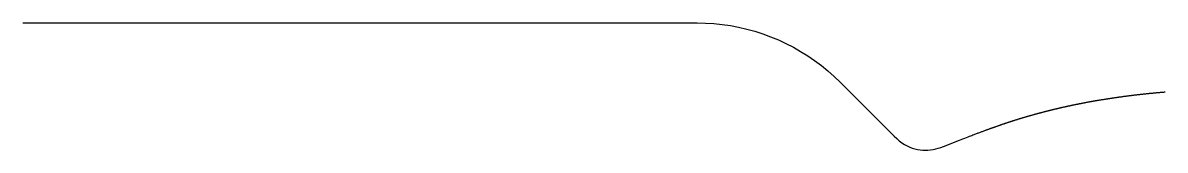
# Model space of a CAD drawing. Header units: metres. Extents: x -134 to 35, y 6 to 25.
import ezdxf

# ---------------------------------------------------------------- set-up
doc = ezdxf.new("R2010")
doc.units = ezdxf.units.M

msp = doc.modelspace()

# ---------------------------------------------------------------- linework, layer by layer
at = {"layer": 'NOZZLE_CONTOUR'}
msp.add_lwpolyline([(-134.05, 25), (-34.05, 25), (-34.05, 25), (-32.81, 24.97), (-31.57, 24.9), (-30.34, 24.77), (-29.11, 24.59), (-27.89, 24.36), (-26.68, 24.08), (-25.49, 23.75), (-24.31, 23.37), (-23.14, 22.95), (-22, 22.47), (-20.87, 21.95), (-19.77, 21.38), (-18.69, 20.77), (-17.64, 20.11), (-16.62, 19.42), (-15.62, 18.67), (-14.66, 17.89), (-13.73, 17.07), (-12.84, 16.21), (-12.84, 16.21), (-4.83, 8.21), (-4.83, 8.21), (-4.44, 7.84), (-4.06, 7.52), (-3.67, 7.23), (-3.29, 6.98), (-2.9, 6.76), (-2.52, 6.58), (-2.13, 6.44), (-1.75, 6.32), (-1.36, 6.23), (-0.98, 6.17), (-0.59, 6.14), (-0.2, 6.13), (0.18, 6.15), (0.57, 6.19), (0.95, 6.25), (1.34, 6.33), (1.72, 6.43), (2.11, 6.55), (2.49, 6.68), (2.49, 6.68), (4.89, 7.61), (5.34, 7.79), (5.67, 7.92), (5.93, 8.02), (6.16, 8.11), (6.37, 8.19), (6.55, 8.26), (6.72, 8.32), (6.87, 8.38), (7.02, 8.44), (7.16, 8.49), (7.29, 8.54), (7.41, 8.59), (7.53, 8.64), (7.65, 8.68), (7.76, 8.72), (7.87, 8.76), (7.97, 8.8), (8.07, 8.84), (8.17, 8.88), (8.27, 8.91), (8.36, 8.95), (8.46, 8.98), (8.55, 9.02), (8.64, 9.05), (8.72, 9.08), (8.81, 9.11), (8.89, 9.14), (8.98, 9.18), (9.06, 9.21), (9.14, 9.24), (9.22, 9.26), (9.3, 9.29), (9.38, 9.32), (9.45, 9.35), (9.53, 9.38), (9.61, 9.4), (9.68, 9.43), (9.76, 9.46), (9.83, 9.48), (9.9, 9.51), (9.98, 9.54), (10.05, 9.56), (10.12, 9.59), (10.19, 9.61), (10.26, 9.64), (10.33, 9.66), (10.4, 9.69), (10.47, 9.71), (10.54, 9.73), (10.61, 9.76), (10.67, 9.78), (10.74, 9.81), (10.81, 9.83), (10.88, 9.85), (10.94, 9.87), (11.01, 9.9), (11.07, 9.92), (11.14, 9.94), (11.21, 9.97), (11.27, 9.99), (11.34, 10.01), (11.4, 10.03), (11.47, 10.05), (11.53, 10.08), (11.6, 10.1), (11.66, 10.12), (11.72, 10.14), (11.79, 10.16), (11.85, 10.18), (11.91, 10.2), (11.98, 10.22), (12.04, 10.25), (12.1, 10.27), (12.17, 10.29), (12.23, 10.31), (12.29, 10.33), (12.36, 10.35), (12.42, 10.37), (12.48, 10.39), (12.54, 10.41), (12.61, 10.43), (12.67, 10.45), (12.73, 10.47), (12.79, 10.49), (12.85, 10.51), (12.92, 10.53), (12.98, 10.55), (13.04, 10.57), (13.1, 10.59), (13.16, 10.61), (13.22, 10.63), (13.29, 10.65), (13.35, 10.67), (13.41, 10.68), (13.47, 10.7), (13.53, 10.72), (13.59, 10.74), (13.65, 10.76), (13.72, 10.78), (13.78, 10.8), (13.84, 10.82), (13.9, 10.84), (13.96, 10.85), (14.02, 10.87), (14.08, 10.89), (14.15, 10.91), (14.21, 10.93), (14.27, 10.95), (14.33, 10.97), (14.39, 10.98), (14.45, 11), (14.51, 11.02), (14.57, 11.04), (14.64, 11.06), (14.7, 11.07), (14.76, 11.09), (14.82, 11.11), (14.88, 11.13), (14.94, 11.15), (15, 11.16), (15.07, 11.18), (15.13, 11.2), (15.19, 11.22), (15.25, 11.24), (15.31, 11.25), (15.37, 11.27), (15.44, 11.29), (15.5, 11.31), (15.56, 11.32), (15.62, 11.34), (15.68, 11.36), (15.74, 11.38), (15.81, 11.39), (15.87, 11.41), (15.93, 11.43), (15.99, 11.45), (16.05, 11.46), (16.12, 11.48), (16.18, 11.5), (16.24, 11.51), (16.3, 11.53), (16.37, 11.55), (16.43, 11.57), (16.49, 11.58), (16.55, 11.6), (16.62, 11.62), (16.68, 11.63), (16.74, 11.65), (16.8, 11.67), (16.87, 11.68), (16.93, 11.7), (16.99, 11.72), (17.06, 11.73), (17.12, 11.75), (17.18, 11.77), (17.25, 11.78), (17.31, 11.8), (17.37, 11.82), (17.44, 11.83), (17.5, 11.85), (17.56, 11.87), (17.63, 11.88), (17.69, 11.9), (17.75, 11.91), (17.82, 11.93), (17.88, 11.95), (17.95, 11.96), (18.01, 11.98), (18.07, 12), (18.14, 12.01), (18.2, 12.03), (18.27, 12.04), (18.33, 12.06), (18.4, 12.08), (18.46, 12.09), (18.53, 12.11), (18.59, 12.12), (18.66, 12.14), (18.72, 12.16), (18.79, 12.17), (18.85, 12.19), (18.92, 12.2), (18.98, 12.22), (19.05, 12.24), (19.12, 12.25), (19.18, 12.27), (19.25, 12.28), (19.31, 12.3), (19.38, 12.31), (19.45, 12.33), (19.51, 12.34), (19.58, 12.36), (19.65, 12.38), (19.71, 12.39), (19.78, 12.41), (19.85, 12.42), (19.91, 12.44), (19.98, 12.45), (20.05, 12.47), (20.11, 12.48), (20.18, 12.5), (20.25, 12.51), (20.32, 12.53), (20.38, 12.54), (20.45, 12.56), (20.52, 12.57), (20.59, 12.59), (20.66, 12.6), (20.72, 12.62), (20.79, 12.63), (20.86, 12.65), (20.93, 12.66), (21, 12.68), (21.07, 12.69), (21.14, 12.71), (21.21, 12.72), (21.28, 12.74), (21.34, 12.75), (21.41, 12.77), (21.48, 12.78), (21.55, 12.8), (21.62, 12.81), (21.69, 12.83), (21.76, 12.84), (21.83, 12.86), (21.9, 12.87), (21.97, 12.89), (22.04, 12.9), (22.12, 12.91), (22.19, 12.93), (22.26, 12.94), (22.33, 12.96), (22.4, 12.97), (22.47, 12.99), (22.54, 13), (22.61, 13.01), (22.69, 13.03), (22.76, 13.04), (22.83, 13.06), (22.9, 13.07), (22.97, 13.09), (23.05, 13.1), (23.12, 13.11), (23.19, 13.13), (23.26, 13.14), (23.34, 13.16), (23.41, 13.17), (23.48, 13.18), (23.56, 13.2), (23.63, 13.21), (23.7, 13.23), (23.78, 13.24), (23.85, 13.25), (23.93, 13.27), (24, 13.28), (24.08, 13.29), (24.15, 13.31), (24.22, 13.32), (24.3, 13.33), (24.37, 13.35), (24.45, 13.36), (24.52, 13.38), (24.6, 13.39), (24.68, 13.4), (24.75, 13.42), (24.83, 13.43), (24.9, 13.44), (24.98, 13.46), (25.06, 13.47), (25.13, 13.48), (25.21, 13.49), (25.28, 13.51), (25.36, 13.52), (25.44, 13.53), (25.52, 13.55), (25.59, 13.56), (25.67, 13.57), (25.75, 13.59), (25.83, 13.6), (25.9, 13.61), (25.98, 13.62), (26.06, 13.64), (26.14, 13.65), (26.22, 13.66), (26.3, 13.68), (26.38, 13.69), (26.45, 13.7), (26.53, 13.71), (26.61, 13.73), (26.69, 13.74), (26.77, 13.75), (26.85, 13.76), (26.93, 13.78), (27.01, 13.79), (27.09, 13.8), (27.17, 13.81), (27.25, 13.83), (27.34, 13.84), (27.42, 13.85), (27.5, 13.86), (27.58, 13.87), (27.66, 13.89), (27.74, 13.9), (27.82, 13.91), (27.91, 13.92), (27.99, 13.93), (28.07, 13.95), (28.15, 13.96), (28.24, 13.97), (28.32, 13.98), (28.4, 13.99), (28.49, 14.01), (28.57, 14.02), (28.65, 14.03), (28.74, 14.04), (28.82, 14.05), (28.9, 14.06), (28.99, 14.07), (29.07, 14.09), (29.16, 14.1), (29.24, 14.11), (29.33, 14.12), (29.41, 14.13), (29.5, 14.14), (29.58, 14.15), (29.67, 14.16), (29.76, 14.18), (29.84, 14.19), (29.93, 14.2), (30.02, 14.21), (30.1, 14.22), (30.19, 14.23), (30.28, 14.24), (30.36, 14.25), (30.45, 14.26), (30.54, 14.27), (30.63, 14.28), (30.71, 14.3), (30.8, 14.31), (30.89, 14.32), (30.98, 14.33), (31.07, 14.34), (31.16, 14.35), (31.25, 14.36), (31.34, 14.37), (31.43, 14.38), (31.51, 14.39), (31.6, 14.4), (31.69, 14.41), (31.79, 14.42), (31.88, 14.43), (31.97, 14.44), (32.06, 14.45), (32.15, 14.46), (32.24, 14.47), (32.33, 14.48), (32.42, 14.49), (32.52, 14.5), (32.61, 14.51), (32.7, 14.52), (32.79, 14.53), (32.88, 14.54), (32.98, 14.55), (33.07, 14.56), (33.16, 14.57), (33.26, 14.57), (33.35, 14.58), (33.45, 14.59), (33.54, 14.6), (33.63, 14.61), (33.73, 14.62), (33.82, 14.63), (33.92, 14.64), (34.01, 14.65), (34.11, 14.66), (34.21, 14.67), (34.3, 14.67), (34.4, 14.68), (34.49, 14.69), (34.59, 14.7), (34.69, 14.71), (34.78, 14.72), (34.88, 14.73), (34.98, 14.73), (35.08, 14.74), (35.17, 14.75), (35.27, 14.76), (35.37, 14.77)], dxfattribs=at)

doc.saveas('drawing.dxf')
